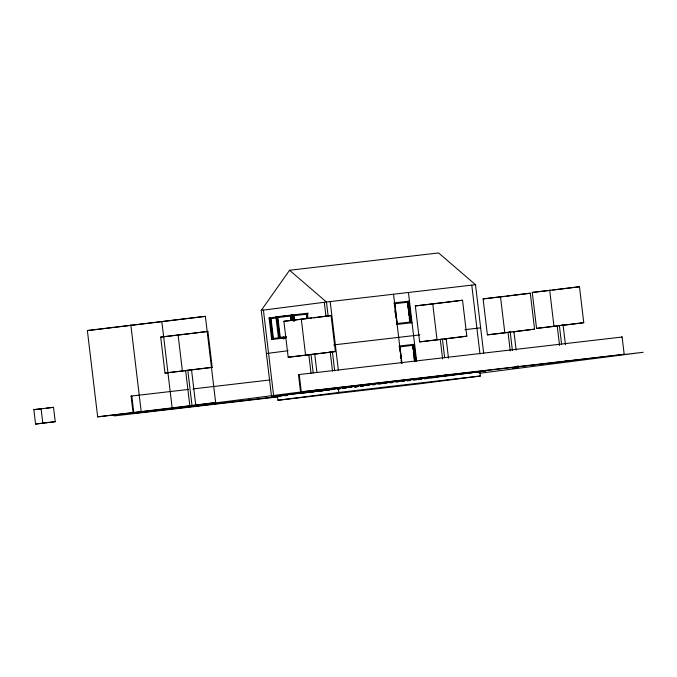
<?xml version="1.0" encoding="UTF-8"?>
<svg xmlns="http://www.w3.org/2000/svg" width="677" height="677" viewBox="0 0 677 677"><rect width="100%" height="100%" fill="white"/><g stroke="black" fill="none" stroke-linecap="round" stroke-linejoin="round"><path stroke-width="1.02" d="M318.808 391.12L271.536 396.654L261.246 310.379L289.57 270.25L438.603 252.944L475.499 284.704L483.708 353.512M87.375 330.571L205.368 316.337L215.658 402.612L172.178 408.197L97.657 416.846L87.375 330.571L205.368 316.337M261.246 310.379L326.466 302.01L475.499 284.704M275.945 316.887L277.037 316.751L279.609 338.322L278.518 338.458L275.945 316.887L291.939 315.017L292.54 320.06M269.107 317.953L270.199 317.809L272.772 339.38L271.68 339.515L269.107 317.953L279.136 316.768M291.939 315.017L290.848 315.16L290.958 316.024M292.692 320.052L292.092 315.017L293.183 314.873L293.903 320.957M284.01 316.218L285.102 316.083L281.124 316.54M290.213 316.108L292.041 315.88L277.138 317.615M407.19 302.28L409.018 302.052L394.116 303.778M185.54 370.657L164.985 373.044L160.694 337.095L207.89 331.4L212.18 367.349L185.633 370.556L189.915 406.496L195.814 405.785L191.532 369.845L189.357 370.124M308.737 354.85L288.182 357.236L283.891 321.287L331.087 315.592L335.377 351.541L314.898 354.13M192.547 333.372L207.89 331.4M313.696 317.826L331.087 315.592M440.177 339.49L419.622 341.877L415.331 305.928L462.535 300.241L466.817 336.181L444.29 339.016M446.16 302.34L462.535 300.241M557.12 326.001L536.565 328.387L532.274 292.439L579.478 286.743L583.76 322.692L561.233 325.519M511.025 332.102L487.389 334.844L483.099 298.904L530.294 293.209L534.585 329.157L513.081 331.865M579.478 286.743L552.838 290.052M530.294 293.209L506.743 296.154M409.56 322.117L411.388 321.897L396.485 323.623M266.391 353.521L288.131 350.728M164.985 373.044L212.18 367.349M288.182 357.236L335.377 351.541M311.031 373.23L308.83 354.74L311.005 354.46L313.206 372.951M419.622 341.877L466.817 336.181M443.994 338.957L446.168 338.678L448.496 358.192M536.565 328.387L583.76 322.692M487.389 334.844L534.585 329.157M565.439 344.695L563.112 325.18L559.388 325.612L557.213 325.891L559.54 345.405M560.937 325.459L563.112 325.18M412.335 345.414L414.163 345.185L399.261 346.92L399.159 346.057L414.603 344.255M131.084 396.096L131.812 396.011L133.868 413.258L133.141 413.351L131.084 396.096L188.426 389.436M298.489 374.618L299.217 374.525L301.273 391.78L300.546 391.873L298.489 374.618L622.121 337.019L624.177 354.274L623.449 354.367M33.85 409.678L41.094 408.747L42.812 423.133L35.568 424.056L33.85 409.678L53.517 407.309L55.235 421.686L35.568 424.056M46.273 408.239L53.517 407.309M621.393 337.112L622.121 337.019M97.657 416.846L215.658 402.612M189.915 406.496L195.814 405.785M315.287 390.409L313.112 390.688L319.011 389.977L316.836 390.257M271.536 396.654L340.48 387.853M290.162 394.488L292.337 394.209M300.368 393.261L314.323 391.551M305.065 392.762L307.24 392.482M310.43 392.093L324.376 390.384M320.483 390.925L323.589 390.527M325.662 390.257L329.259 389.876M331.332 389.613L334.683 389.224M337.002 388.97L340.362 388.581M342.427 388.31L345.778 387.921M401.647 380.77L403.822 380.491M343.958 388.2L346.032 387.929M349.137 387.532L351.456 387.278M354.807 386.889L358.158 386.499L354.85 386.948M444.552 375.337L446.727 375.058M448.284 374.906L450.45 374.626M360.477 386.245L363.583 385.848M416.55 379.044L418.724 378.765M428.135 377.766L421.619 378.604L452.972 374.88M404.11 381.227L401.935 381.506L404.33 381.202M418.911 379.509L421.077 379.238M424.174 378.841L427.813 378.418M429.878 378.147L439.195 376.954M440.651 376.725L485.79 370.979L336.757 388.285M563.679 361.56L561.504 361.84L567.402 361.129L565.227 361.408M514.495 368.026L512.32 368.305L518.218 367.594L517.973 365.538M516.052 367.873L518.218 367.594M479.477 373.289L643.15 352.285L295.409 392.668L114.235 415.923L277.756 396.934M277.435 395.943L277.942 400.259L338.822 392.44L480.399 375.997L479.883 371.69M480.399 375.997L419.528 383.817L277.942 400.259M394.014 302.915L409.467 301.121M292.092 315.017L308.086 313.146M293.285 315.736L308.187 314.01M270.301 318.672L276.732 317.936M283.891 321.287L311.64 318.063M415.331 305.928L445.136 302.467M532.274 292.439L550.782 290.289M483.099 298.904L504.687 296.391M160.694 337.095L190.499 333.634M279.508 337.459L286.456 336.647M272.67 338.517L281.158 337.535M396.587 324.486L412.031 322.684M278.518 338.458L286.473 337.535M271.68 339.515L285.686 337.874M333.702 344.906L419.867 334.895M464.921 329.665L480.645 327.837M308.83 354.74L314.729 354.029L316.929 372.519M192.945 388.92L270.199 379.932M300.546 391.873L624.177 354.274M334.582 388.564L483.615 371.258M42.812 423.133L55.235 421.686M307.612 392.33L323.538 390.485M325.214 390.29L329.411 389.8M331.087 389.605L334.438 389.216M337.789 388.826L340.311 388.53M342.824 388.243L344.5 388.048M348.689 387.557L351.202 387.269M354.562 386.88L357.913 386.491M361.264 386.102L362.94 385.907M320.433 390.951L323.894 390.544M325.671 390.341L329.868 389.85M331.383 389.656L335.25 389.25M337.256 388.979L340.607 388.59M343.501 388.268L346.082 387.989M348.985 387.616L352.184 387.278M361.01 386.262L363.431 385.958M366.579 385.585L369.718 385.221M372.46 384.934L374.965 384.612M378.113 384.248L381.261 383.884M384.003 383.563L387.126 383.199M390.011 382.894L392.795 382.547M395.943 382.175L398.144 381.921M407.215 380.872L410.321 380.508M413.317 380.186L416.524 379.789M419.63 379.425L421.703 379.188M133.141 413.351L282.013 396.062M284.839 395.732L287.26 395.453M289.57 270.25L326.466 302.01L328.184 316.387M559.388 325.612L561.597 344.102M549.673 290.205L553.955 326.153M513.936 331.645L516.136 350.136M512.413 350.568L510.213 332.077L508.038 332.356L510.238 350.847M500.489 296.67L504.78 332.619M471.776 285.135L479.976 353.944M444.645 357.6L442.445 339.109L440.27 339.389L442.597 358.903M432.721 303.702L437.012 339.651M408.434 292.489L416.643 361.306M408.916 301.189L411.489 322.76M414.062 344.322L416.033 360.849M408.273 302.137L410.643 321.981M413.419 345.27L415.289 360.943M407.833 301.324L410.406 322.895M413.08 345.329L414.95 360.993M407.766 302.204L410.135 322.049M414.781 361.002L412.911 345.338L414.705 361.01M407.698 302.213L410.067 322.057M407.359 302.01L407.605 304.066M407.85 306.122L408.223 309.203M408.586 312.283L408.95 315.364M409.196 317.42L409.568 320.5M412.632 346.175L412.995 349.256M413.359 352.336L413.605 354.393M413.977 357.473L414.341 360.553M394.86 303.694L397.23 323.538M400.005 346.836L402.003 363.541M393.532 294.224L401.74 363.033M394.361 303.761L394.733 306.893M394.979 308.983L395.478 313.163M395.723 315.245L396.104 318.385M396.35 320.466L396.722 323.606M399.752 348.985L400.124 352.116M400.496 355.256L400.869 358.387M401.123 360.477L401.495 363.608M394.987 311.09L395.241 313.18M400.386 356.314L400.632 358.404M330.19 301.578L338.398 370.395M338.305 388.133L338.822 392.44M332.348 351.312L334.675 370.827M324.291 302.289L326.009 316.667M330.173 351.591L332.5 371.106M307.942 318.275L307.443 314.094L306.351 314.23L306.85 318.41M306.935 314.162L307.358 318.342M301.282 319.053L305.572 355.002M294.647 320.873L294.03 315.651L292.193 315.88L292.938 315.795L293.564 321.016M293.522 315.719L294.072 320.949M291.296 315.973L291.795 320.145M291.076 317.064L291.448 320.196M290.788 316.032L291.288 320.213M290.712 316.041L291.212 320.221M283.917 337.484L284.018 338.348M283.299 336.977L283.545 339.033M277.375 317.589L279.669 337.442M270.538 318.647L272.831 338.5M263.421 310.1L273.703 396.375M187.808 370.277L192.09 406.217M178.085 334.861L182.375 370.81M161.888 321.922L172.178 408.197M130.856 324.994L141.146 411.269M277.883 317.53L276.055 317.75L276.8 317.665L279.161 337.51L278.416 337.595L280.253 337.366L277.883 317.53M271.045 318.588L269.218 318.816L269.962 318.723L272.323 338.568L271.579 338.652L273.415 338.432L271.045 318.588"/></g></svg>
